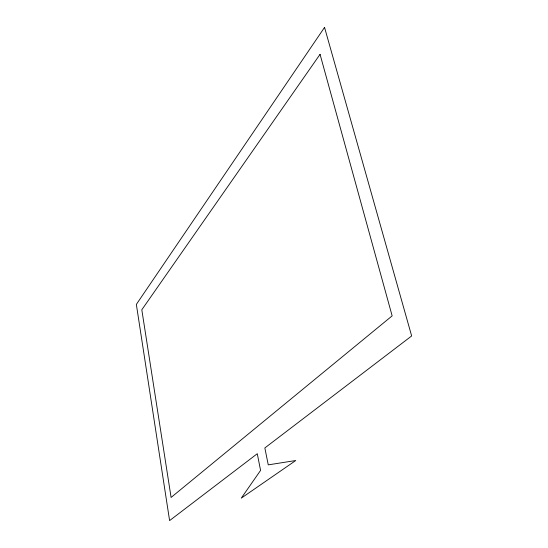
<?xml version="1.0" encoding="UTF-8"?>
<svg xmlns="http://www.w3.org/2000/svg" width="548" height="548" viewBox="0 0 548 548"><rect width="100%" height="100%" fill="white"/><g stroke="black" fill="none" stroke-linecap="round" stroke-linejoin="round"><path stroke-width="0.82" d="M324.546 27.4L136.349 304.407L169.599 520.6L257.279 453.717L260.581 470.403L241.257 498.153L295.762 460.519L268.26 464.862L264.842 447.949L411.651 335.958L324.546 27.4M320.053 54.327L141.809 309.778L171.092 497.447L392.149 315.867L320.053 54.327"/></g></svg>
